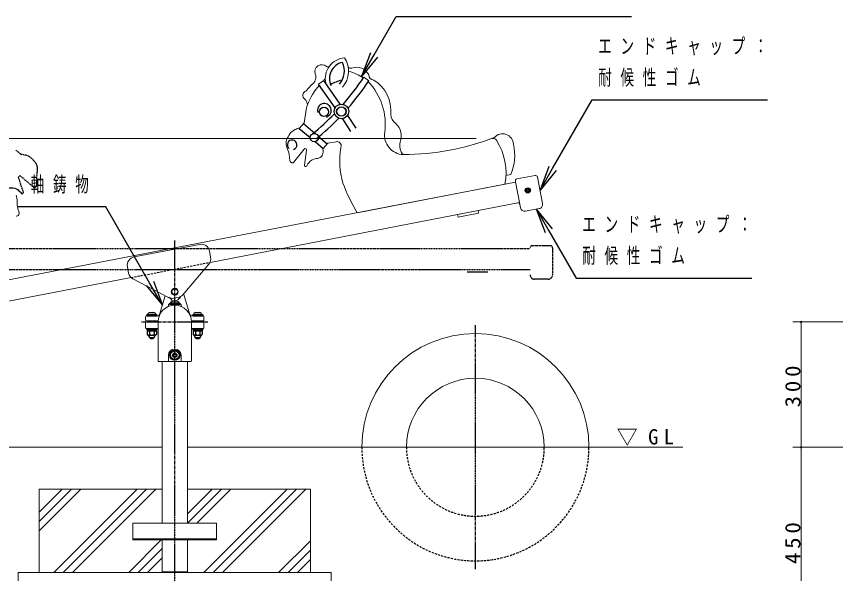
# Model space of a CAD drawing. Units: millimetres at full size. Extents: x -7816 to 0, y -1239 to 5340.
# Drawn here: x -6187 to -4225, y 1668 to 3001 of the extents above; entities that cross this region are included whole.
import ezdxf

# ---------------------------------------------------------------- set-up
doc = ezdxf.new("R2010")
doc.units = ezdxf.units.MM
for name, pattern in [('USER2', [6, 3, -1, 1, -1]), ('USER3', [8, 3, -1, 1, -1, 1, -1]), ('USER4', [8, 5, -3])]:
    doc.linetypes.add(name, pattern=pattern)
doc.layers.add('線', color=2, linetype='Continuous', lineweight=25)
doc.layers.add('補助', color=2, linetype='Continuous', lineweight=13)
doc.styles.add('ＭＳ ゴシック', font='')
doc.styles.get('ＭＳ ゴシック').set_extended_font_data('MS Gothic')

# ---------------------------------------------------------------- blocks, each defined once
blk = doc.blocks.new('dimension_origin')
at = {"color": 0, "linetype": 'Continuous', "lineweight": -2}
blk.add_circle((0, 0), 1.25, dxfattribs=at)

msp = doc.modelspace()

# ---------------------------------------------------------------- linework, layer by layer
at = {"layer": '線', "color": 7, "lineweight": 13}
for p, q in [((-5451.306, 2847.901), (-5463.627, 2839.346)), ((-5355.397, 2855.557), (-5342.858, 2847.324)), ((-5480.821, 2837.537), (-5494.089, 2822.589)), ((-5498.225, 2746.568), (-5492.588, 2782.219)), ((-5509.907, 2733.109), (-5498.225, 2746.568)), ((-5453.264, 2683.949), (-5441.583, 2697.409)), ((-5441.583, 2697.409), (-5421.284, 2701.321)), ((-5523.342, 2651.71), (-5497.681, 2683.639)), ((-5497.366, 2644.949), (-5492.371, 2681.352)), ((-5003.298, 2622.596), (-5014.751, 2620.389)), ((-4945.086, 2620.602), (-4988.291, 2612.274)), ((-4939.23, 2616.639), (-4927.023, 2553.304)), ((-6663.113, 2282.322), (-4991.876, 2604.454)), ((-5017.406, 2599.533), (-5370.899, 2531.397)), ((-4992.065, 2605.436), (-4992.254, 2606.418)), ((-4981.655, 2551.43), (-4992.065, 2605.436)), ((-5723.512, 2412.511), (-4982.412, 2555.358)), ((-4982.827, 2552.223), (-4983.394, 2555.169)), ((-4981.845, 2552.412), (-4982.827, 2552.223)), ((-4980.047, 2543.084), (-4981.655, 2551.43)), ((-5130.683, 2526.779), (-5081.587, 2536.242)), ((-5081.587, 2536.242), (-5080.451, 2530.351)), ((-4935.345, 2541.007), (-4967.749, 2534.761)), ((-5129.548, 2520.887), (-5130.683, 2526.779)), ((-5080.451, 2530.351), (-5129.548, 2520.887)), ((-5905.481, 2425.301), (-5748.373, 2455.584)), ((-5722.043, 2424.655), (-5724.949, 2439.731)), ((-5918.428, 2386.802), (-5921.334, 2401.877)), ((-5726.494, 2407.857), (-5788.834, 2335.096)), ((-6653.65, 2233.226), (-5912.55, 2376.073)), ((-5908.053, 2372.861), (-5823.134, 2328.485)), ((-5771.58, 2287.793), (-5786.739, 2337.541)), ((-5844.42, 2287.793), (-5830.8, 2332.491)), ((-5810.086, 2326.572), (-5800.236, 2328.47)), ((-5823, 2308.079), (-5823, 2311.046)), ((-5794, 2312.046), (-5822, 2312.046)), ((-5793, 2308.079), (-5793, 2311.046)), ((-5878, 2274.25), (-5878, 2282.25)), ((-5876, 2284.25), (-5845.31, 2284.25)), ((-5740, 2284.25), (-5770.69, 2284.25)), ((-5738, 2274.25), (-5738, 2282.25)), ((-5878, 2256), (-5878, 2267)), ((-5847.95, 2272.25), (-5876, 2272.25)), ((-5847.98, 2269), (-5876, 2269)), ((-5848, 2176.5), (-5848, 2270)), ((-5740, 2272.25), (-5768.05, 2272.25)), ((-5740, 2269), (-5768.02, 2269)), ((-5768, 2176.5), (-5768, 2270)), ((-5738, 2256), (-5738, 2267)), ((-5848, 2254), (-5876, 2254)), ((-5740, 2254), (-5768, 2254)), ((-5823, 2175), (-5823, 2190)), ((-5793, 2175), (-5793, 2190)), ((-5846.5, 2175), (-5769.5, 2175)), ((-5838.25, 1788), (-5838.25, 2175)), ((-5777.75, 1788), (-5777.75, 2175)), ((-6900, 1970), (-5838.25, 1970)), ((-5777.75, 1970), (-4591, 1970)), ((-6133, 1870), (-6133, 1670)), ((-5838.25, 1870), (-6133, 1870)), ((-5483, 1870), (-5777.75, 1870)), ((-5483, 1870), (-5483, 1670)), ((-5908, 1748), (-5908, 1788)), ((-5908, 1788), (-5708, 1788)), ((-5708, 1748), (-5708, 1788)), ((-5908, 1748), (-5708, 1748)), ((-5838.25, 1670), (-5838.25, 1748)), ((-5777.75, 1670), (-5777.75, 1748)), ((-6183, 1670), (-6183, 1520)), ((-5433, 1670), (-6183, 1670)), ((-5838.25, 1670), (-5777.75, 1670)), ((-5433, 1670), (-5433, 1520))]:
    msp.add_line(p, q, dxfattribs=at)
at = {"layer": '線'}
for p, q in [((-5411.699, 2790.859), (-5451.306, 2847.901)), ((-5424.02, 2782.304), (-5463.627, 2839.346)), ((-5406.603, 2756.237), (-5386.745, 2725.339)), ((-5393.984, 2764.347), (-5374.126, 2733.449)), ((-5509.804, 2733.227), (-5483.785, 2711.396)), ((-5499.971, 2744.557), (-5471.82, 2720.938)), ((-5464.475, 2714.775), (-5442.603, 2696.425)), ((-5471.793, 2701.335), (-5452.244, 2684.933)), ((-4983.394, 2555.169), (-4982.412, 2555.358)), ((-5818.5, 2315.546), (-5818.5, 2314.546)), ((-5818.5, 2315.546), (-5797.5, 2315.546)), ((-5813, 2320.346), (-5803, 2320.346)), ((-5797.5, 2315.546), (-5797.5, 2314.546)), ((-5820, 2314.546), (-5796, 2314.546)), ((-5820, 2312.046), (-5820, 2314.546)), ((-5820, 2312.046), (-5796, 2312.046)), ((-5818.5, 2314.546), (-5797.5, 2314.546)), ((-5796, 2314.546), (-5796, 2312.046)), ((-5875, 2286.75), (-5851, 2286.75)), ((-5875, 2284.25), (-5875, 2286.75)), ((-5875, 2284.25), (-5851, 2284.25)), ((-5873.5, 2287.75), (-5873.5, 2286.75)), ((-5873.5, 2287.75), (-5852.5, 2287.75)), ((-5873.5, 2286.75), (-5852.5, 2286.75)), ((-5868, 2292.55), (-5858, 2292.55)), ((-5852.5, 2287.75), (-5852.5, 2286.75)), ((-5851, 2286.75), (-5851, 2284.25)), ((-5765, 2286.75), (-5741, 2286.75)), ((-5765, 2284.25), (-5765, 2286.75)), ((-5765, 2284.25), (-5741, 2284.25)), ((-5763.5, 2287.75), (-5763.5, 2286.75)), ((-5763.5, 2287.75), (-5742.5, 2287.75)), ((-5763.5, 2286.75), (-5742.5, 2286.75)), ((-5758, 2292.55), (-5748, 2292.55)), ((-5742.5, 2287.75), (-5742.5, 2286.75)), ((-5741, 2286.75), (-5741, 2284.25)), ((-5869, 2272.25), (-5869, 2269)), ((-5857, 2272.25), (-5857, 2269)), ((-5759, 2272.25), (-5759, 2269)), ((-5747, 2272.25), (-5747, 2269)), ((-5875, 2254), (-5851, 2254)), ((-5875, 2251.5), (-5875, 2254)), ((-5875, 2251.5), (-5851, 2251.5)), ((-5873.97, 2248.5), (-5852.03, 2248.5)), ((-5873.97, 2248.5), (-5873.97, 2239.637)), ((-5873.97, 2239.637), (-5872, 2238.5)), ((-5873.75, 2251.5), (-5852.25, 2251.5)), ((-5873.75, 2251.5), (-5873.75, 2248.5)), ((-5873.75, 2248.5), (-5852.25, 2248.5)), ((-5872, 2238.5), (-5854, 2238.5)), ((-5871, 2238), (-5871, 2238.5)), ((-5868.485, 2248.5), (-5868.485, 2239.637)), ((-5863.167, 2248.5), (-5863.971, 2251.5)), ((-5862.029, 2248.5), (-5862.833, 2251.5)), ((-5857.515, 2248.5), (-5857.515, 2239.637)), ((-5855, 2238), (-5855, 2238.5)), ((-5852.03, 2239.637), (-5854, 2238.5)), ((-5852.25, 2251.5), (-5852.25, 2248.5)), ((-5852.03, 2248.5), (-5852.03, 2239.637)), ((-5851, 2254), (-5851, 2251.5)), ((-5765, 2254), (-5741, 2254)), ((-5765, 2251.5), (-5765, 2254)), ((-5765, 2251.5), (-5741, 2251.5)), ((-5764.006, 2248.5), (-5742.067, 2248.5)), ((-5764.006, 2248.5), (-5764.006, 2239.637)), ((-5764.006, 2239.637), (-5762.037, 2238.5)), ((-5763.75, 2251.5), (-5742.25, 2251.5)), ((-5763.75, 2251.5), (-5763.75, 2248.5)), ((-5763.75, 2248.5), (-5742.25, 2248.5)), ((-5762.037, 2238.5), (-5744.037, 2238.5)), ((-5761.037, 2238), (-5761.037, 2238.5)), ((-5758.522, 2248.5), (-5758.522, 2239.637)), ((-5753.167, 2248.5), (-5753.971, 2251.5)), ((-5752.029, 2248.5), (-5752.833, 2251.5)), ((-5747.552, 2248.5), (-5747.552, 2239.637)), ((-5745.037, 2238), (-5745.037, 2238.5)), ((-5742.067, 2239.637), (-5744.037, 2238.5)), ((-5742.25, 2251.5), (-5742.25, 2248.5)), ((-5742.067, 2248.5), (-5742.067, 2239.637)), ((-5741, 2254), (-5741, 2251.5)), ((-5859, 2231.75), (-5867, 2231.75)), ((-5749, 2231.75), (-5757, 2231.75)), ((-5908, 1751), (-5708, 1751)), ((-5838.25, 1672), (-5777.75, 1672))]:
    msp.add_line(p, q, dxfattribs=at)
at = {"layer": '線', "linetype": 'USER3'}
for p, q in [((-6174.682, 2669.625), (-6188.7, 2680.63)), ((-6170.31, 2580.685), (-6182.105, 2615.485)), ((-6146.083, 2592.241), (-6177.324, 2618.736)), ((-6659, 2445.25), (-4957, 2445.25)), ((-4908, 2452.25), (-4952, 2452.25)), ((-4903, 2447.25), (-4903, 2382.75)), ((-6659, 2395.25), (-5808, 2395.25)), ((-5808, 2395.25), (-4957, 2395.25)), ((-5058, 2389.25), (-5108, 2389.25)), ((-4913.5, 2372.25), (-4946.5, 2372.25))]:
    msp.add_line(p, q, dxfattribs=at)
at = {"layer": '線', "color": 20, "linetype": 'USER2'}
for p, q in [((-5808, 1500), (-5808, 2465.25)), ((-5888, 2270), (-5728, 2270)), ((-5088, 1678), (-5088, 2262))]:
    msp.add_line(p, q, dxfattribs=at)
at = {"layer": '線', "color": 4, "linetype": 'USER4'}
msp.add_line((-5912.55, 2376.073), (-5723.512, 2412.511), dxfattribs=at)
at = {"layer": '線', "color": 7, "lineweight": 13}
msp.add_lwpolyline([(-5453.264, 2683.949), (-5452.749, 2680.209), (-5452.738, 2676.434), (-5453.232, 2672.692), (-5453.999, 2670.173), (-5455.239, 2667.851), (-5456.907, 2665.813), (-5459.322, 2663.811), (-5462.073, 2662.305), (-5465.061, 2661.349), (-5468.176, 2660.979), (-5471.774, 2660.602), (-5475.263, 2659.643), (-5478.55, 2658.128), (-5481.545, 2656.098), (-5483.589, 2654.32), (-5485.492, 2652.392), (-5487.241, 2650.323), (-5489.012, 2647.891), (-5490.611, 2645.344), (-5492.031, 2642.692)], dxfattribs=at)
at = {"layer": '線', "linetype": 'USER3'}
msp.add_lwpolyline([(-6220.996, 2610.634), (-6220.795, 2606.864), (-6220.091, 2603.155), (-6218.898, 2599.573), (-6217.668, 2597.245), (-6216.01, 2595.2), (-6213.987, 2593.514), (-6211.237, 2592.006), (-6208.25, 2591.048), (-6205.136, 2590.675), (-6202.007, 2590.901), (-6198.402, 2591.211), (-6194.795, 2590.93), (-6191.281, 2590.065), (-6187.956, 2588.638), (-6185.612, 2587.28), (-6183.379, 2585.746), (-6181.269, 2584.046), (-6179.07, 2581.993), (-6177.018, 2579.794), (-6175.122, 2577.46)], dxfattribs=at)
at = {"layer": '線'}
msp.add_lwpolyline([(-5810.309, 2194.25), (-5812.619, 2190.25), (-5810.309, 2186.25), (-5805.691, 2186.25), (-5803.381, 2190.25), (-5805.691, 2194.25)], close=True, dxfattribs=at)
for centre, radius in [((-5408.842, 2773.594), 17.5), ((-5450.734, 2772.767), 10.991), ((-5408.842, 2773.594), 11.5), ((-5473.788, 2711.134), 10), ((-4962.596, 2584.638), 6), ((-4962.596, 2584.638), 4.75), ((-4962.596, 2584.638), 2.4), ((-5808, 2342.25), 7), ((-5808, 2190.25), 12), ((-5808, 2190.25), 10.5), ((-5808, 2190.25), 5)]:
    msp.add_circle(centre, radius, dxfattribs=at)
at = {"layer": '線', "color": 7, "lineweight": 13}
for centre, radius in [((-5408.842, 2773.594), 11), ((-5808, 2342.25), 8.2), ((-5808, 2342.25), 8)]:
    msp.add_circle(centre, radius, dxfattribs=at)
for centre, radius, start, end in [((-5455.641, 2868.891), 16.682, 48.59535, 198.99157), ((-5396.852, 2851.549), 50.722, 95.00611, 192.12127), ((-5448.338, 2870.238), 56.819, 317.62232, 34.08265), ((-5441.301, 2885.155), 5, 228.59535, 322.90911), ((-5385.333, 2887.342), 10.371, 227.74158, 278.21263), ((-5394.395, 2783.495), 86.254, 87.44102, 88.09099), ((-5420.901, 2759.473), 114.295, 55.70064, 74.59712), ((-5371.927, 2848.122), 31.314, 24.1083, 112.38298), ((-5491.253, 2855.99), 21.198, 299.47879, 20.64021), ((-5367.59, 2761.846), 120.058, 131.6377, 134.21062), ((-5331.125, 2861.094), 12.221, 180.84703, 270.2219), ((-5377.018, 2775.396), 86.656, 354.03003, 57.98511), ((-5360.788, 2743.73), 137.01, 137.39615, 160.46716), ((-5450.773, 2743.176), 147.05, 352.42787, 43.72494), ((-5489.892, 2812.324), 11.09, 112.23779, 233.73815), ((-5514.392, 2786.442), 24.675, 7.21056, 43.35595), ((-5338.153, 2729.923), 163.049, 158.55362, 161.2926), ((-5261.225, 2769.245), 29.744, 185.52086, 234.97242), ((-5506.178, 2701.822), 31.735, 115.59695, 145.57368), ((-5500.462, 2689.889), 44.967, 101.10318, 115.59695), ((-5306.841, 2714.632), 41.595, 339.72689, 46.66829), ((-5464.698, 2673.392), 82.022, 145.57368, 157.27441), ((-5258.748, 2716.993), 46.755, 171.63056, 267.68856), ((-5264.931, 3295.291), 625.03, 270.39393, 290.8572), ((-5046.011, 2699.19), 10, 33.35767, 110.16596), ((-5022.758, 2694.339), 25.895, 1.58611, 139.31874), ((-5526.814, 2699.408), 14.679, 157.27441, 185.15954), ((-5490.507, 2702.686), 51.134, 185.15954, 202.00357), ((-5419.391, 2691.502), 10, 347.69409, 100.91), ((-5323.408, 2670.564), 88.24, 167.69409, 169.31594), ((-5239.808, 2691.11), 29.459, 161.98707, 225.01154), ((-5154.74, 2627.611), 140.175, 348.44518, 33.35767), ((-5107.591, 2668.358), 113.891, 336.30874, 13.55714), ((-5607.153, 2655.55), 74.677, 8.08126, 22.00357), ((-5495.343, 2681.76), 3, 352.18648, 141.2113), ((-5213.188, 2655.256), 199.46, 170.86488, 195.39639), ((-5578.64, 2659.598), 45.878, 1.10631, 8.08126), ((-5506.144, 2660.998), 26.632, 181.10631, 190.26508), ((-5525.568, 2657.48), 6.892, 190.26508, 268.34084), ((-5525.681, 2653.59), 3, 268.34084, 321.2113), ((-5494.394, 2644.541), 3, 172.18648, 321.96712), ((-4987.345, 2607.365), 5, 100.91, 190.91), ((-4944.14, 2615.692), 5, 10.91, 100.91), ((-4954.373, 2778.498), 484.306, 201.33462, 210.67817), ((-6236.718, 2558.854), 51.134, 359.81643, 16.66046), ((-6110.908, 2558.45), 74.677, 179.81643, 193.73874), ((-4937.333, 2551.317), 10.5, 280.90994, 10.91), ((-6187.366, 2529.918), 6.892, 293.47916, 11.55492), ((-6138.883, 2551.611), 45.878, 193.73874, 200.71369), ((-6206.706, 2525.964), 26.632, 11.55492, 20.71369), ((-4969.736, 2545.071), 10.5, 190.91, 280.90993), ((-6185.815, 2526.348), 3, 240.6087, 293.47916), ((-5744.587, 2435.945), 20, 10.91, 100.91), ((-5901.695, 2405.663), 20, 100.91, 190.91), ((-5741.681, 2420.87), 20, 319.41065, 10.91), ((-5898.79, 2390.587), 20, 190.91, 242.40935), ((-5804.021, 2348.109), 20, 280.91, 319.41065), ((-5813.871, 2346.21), 20, 242.40935, 280.91), ((-5808, 2270), 40, 0, 180), ((-5824.5, 2308.079), 1.5, 293.73074, 0), ((-5822, 2311.046), 1, 90, 180), ((-5794, 2311.046), 1, 0, 90), ((-5791.5, 2308.079), 1.5, 180, 246.26926), ((-5876, 2282.25), 2, 90, 180), ((-5849.203, 2289.25), 5, 270, 343.05254), ((-5766.797, 2289.25), 5, 196.94746, 270), ((-5740, 2282.25), 2, 0, 90), ((-5876, 2274.25), 2, 180, 270), ((-5876, 2267), 2, 90, 180), ((-5740, 2274.25), 2, 270, 0), ((-5740, 2267), 2, 0, 90), ((-5876, 2256), 2, 180, 270), ((-5740, 2256), 2, 270, 0), ((-5088, 1970), 272, 0, 180), ((-5808, 2190), 15, 0, 180), ((-5846.5, 2176.5), 1.5, 180, 270), ((-5769.5, 2176.5), 1.5, 270, 0), ((-5088, 1970), 165.1, 0, 180)]:
    msp.add_arc(centre, radius, start, end, dxfattribs=at)
at = {"layer": '線'}
for centre, radius, start, end in [((-5396.852, 2851.549), 40.722, 103.61391, 203.04547), ((-5448.338, 2870.238), 46.819, 317.62232, 26.49932), ((-5390.563, 2763.616), 86.254, 100.97237, 121.06716), ((-5850.538, 3180.686), 592.346, 318.8125, 326.70953), ((-5850.538, 3180.686), 607.346, 318.86957, 326.70953), ((-5449.709, 2775.972), 16.584, 288.97956, 197.29076), ((-5850.538, 3180.686), 592.346, 308.98761, 315.85654), ((-5850.538, 3180.686), 607.346, 308.98761, 315.79947), ((-5526.852, 2693.767), 11.453, 288.53316, 233.04326), ((-5808.037, 2342.25), 19, 222.57206, 238.71476), ((-5808, 2309.065), 12.339, 113.90552, 148.31866), ((-5820.5, 2321.74), 5, 0, 58.71476), ((-5808, 2309.065), 12.339, 31.68134, 66.09448), ((-5795.5, 2321.785), 5, 121.49121, 180), ((-5808.037, 2342.25), 19, 301.49121, 317.14717), ((-5863, 2281.27), 12.339, 113.90552, 148.31866), ((-5863, 2281.27), 12.339, 31.68134, 66.09448), ((-5753, 2281.27), 12.339, 113.90552, 148.31866), ((-5753, 2281.27), 12.339, 31.68134, 66.09448), ((-5871.227, 2244.387), 5.485, 240.00001, 299.99999), ((-5863, 2238), 8, 180, 0), ((-5863, 2252.296), 13.796, 246.57346, 293.42654), ((-5854.773, 2244.387), 5.485, 240.00001, 299.99999), ((-5761.264, 2244.387), 5.485, 240.00001, 299.99999), ((-5753.037, 2238), 8, 180, 0), ((-5753.037, 2252.296), 13.796, 246.57346, 293.42654), ((-5744.81, 2244.387), 5.485, 240.00001, 299.99999)]:
    msp.add_arc(centre, radius, start, end, dxfattribs=at)
at = {"layer": '線', "linetype": 'USER3'}
for centre, radius, start, end in [((-6175.776, 2625.399), 44.967, 75.31305, 89.80682), ((-6172.422, 2638.198), 31.735, 45.33632, 75.31305), ((-6207.771, 2602.431), 82.022, 33.63559, 45.33632), ((-6151.702, 2639.733), 14.679, 5.75046, 33.63559), ((-6187.973, 2636.081), 51.134, 348.90643, 5.75046), ((-6179.264, 2616.448), 3, 49.6987, 198.72352), ((-6064.514, 2611.873), 74.677, 168.90643, 182.82874), ((-6144.143, 2594.529), 3, 229.6987, 282.56916), ((-6144.99, 2598.328), 6.892, 282.56916, 0.64492), ((-6093.277, 2610.452), 45.878, 182.82874, 189.80369), ((-6164.728, 2598.106), 26.632, 0.64492, 9.80369), ((-6173.152, 2579.722), 3, 228.94288, 18.72352), ((-4952, 2447.25), 5, 90, 180), ((-4908, 2447.25), 5, 0, 90), ((-4946.5, 2382.75), 10.5, 180, 269.99993), ((-4913.5, 2382.75), 10.5, 269.99994, 0)]:
    msp.add_arc(centre, radius, start, end, dxfattribs=at)
at = {"layer": '線', "color": 4, "linetype": 'USER4'}
for radius in [272, 165.1]:
    msp.add_arc((-5088, 1970), radius, 180, 0, dxfattribs=at)
at = {"layer": '補助', "lineweight": 25}
for p, q in [((-5330.72, 2908.905), (-5277.464, 3001.147)), ((-5277.464, 3001.147), (-5257.464, 3001.147)), ((-5257.464, 3001.147), (-4713.79, 3001.147)), ((-5339.38, 2913.905), (-5360.72, 2856.943)), ((-5360.72, 2856.943), (-5330.72, 2908.905)), ((-5322.06, 2903.905), (-5360.72, 2856.943)), ((-4903.126, 2636.933), (-4808.318, 2801.147)), ((-4808.318, 2801.147), (-4788.318, 2801.147)), ((-4788.318, 2801.147), (-4387.964, 2801.147)), ((-4911.787, 2641.933), (-4933.126, 2584.972)), ((-4933.126, 2584.972), (-4903.126, 2636.933)), ((-4894.466, 2631.933), (-4933.126, 2584.972)), ((-5993.35, 2545.25), (-6183.788, 2545.25)), ((-5973.35, 2545.25), (-5993.35, 2545.25)), ((-5867.61, 2362.103), (-5973.35, 2545.25)), ((-4920.388, 2482.815), (-4941.728, 2539.777)), ((-4903.068, 2492.815), (-4941.728, 2539.777)), ((-4941.728, 2539.777), (-4911.728, 2487.815)), ((-4911.728, 2487.815), (-4846.391, 2374.648)), ((-4846.391, 2374.648), (-4826.391, 2374.648)), ((-4826.391, 2374.648), (-4426.037, 2374.648)), ((-5876.27, 2357.103), (-5837.61, 2310.142)), ((-5837.61, 2310.142), (-5867.61, 2362.103)), ((-5858.95, 2367.103), (-5837.61, 2310.142))]:
    msp.add_line(p, q, dxfattribs=at)
at = {"layer": '補助'}
for p, q in [((-5086.011, 2709.19), (-7520, 2709.19)), ((-3808, 2270), (-4328, 2270)), ((-4308, 1970), (-4308, 2270)), ((-3948, 1970), (-4328, 1970)), ((-3948, 1970), (-4328, 1970)), ((-4308, 1520), (-4308, 1970)), ((-6133, 1769.625), (-6032.625, 1870)), ((-6133, 1792.076), (-6055.076, 1870)), ((-6133, 1814.527), (-6077.527, 1870)), ((-6097.922, 1670), (-5897.922, 1870)), ((-6075.471, 1670), (-5875.471, 1870)), ((-6053.02, 1670), (-5853.02, 1870)), ((-5777.75, 1788.116), (-5695.866, 1870)), ((-5777.75, 1810.566), (-5718.316, 1870)), ((-5755.415, 1788), (-5673.415, 1870)), ((-5738.711, 1670), (-5538.711, 1870)), ((-5716.261, 1670), (-5516.261, 1870)), ((-5693.81, 1670), (-5493.81, 1870)), ((-5918.316, 1670), (-5840.316, 1748)), ((-5895.866, 1670), (-5838.25, 1727.616)), ((-5559.106, 1670), (-5483, 1746.106)), ((-5536.656, 1670), (-5483, 1723.656)), ((-5873.415, 1670), (-5838.25, 1705.165)), ((-5514.205, 1670), (-5483, 1701.205))]:
    msp.add_line(p, q, dxfattribs=at)

# ---------------------------------------------------------------- block references
at = {"layer": '補助', "xscale": 1.33, "yscale": 1.33}
for p, rotation in [((-4308, 2270), 270), ((-4308, 1970), 90), ((-4308, 1970), 270)]:
    msp.add_blockref('dimension_origin', p, dxfattribs=dict(at, rotation=rotation))

# ---------------------------------------------------------------- texts
at = {"layer": '補助', "char_height": 36.66, "style": 'ＭＳ ゴシック'}
for s, insert, attachment_point in [('\\T1.64;\\W0.65;エンドキャップ：', (-4793.818, 2948.647), 1), ('\\T1.64;\\W0.65;耐候性ゴム', (-4793.818, 2873.647), 1), ('\\T1.64;\\W0.65;軸鋳物', (-6152.85, 2617.75), 1), ('\\T1.64;\\W0.65;エンドキャップ：', (-4831.891, 2522.148), 1), ('\\T1.64;\\W0.65;耐候性ゴム', (-4831.891, 2447.148), 1), ('\\T1.5;▽GL', (-4749.333, 1973.333), 7)]:
    msp.add_mtext(s, dxfattribs=dict(at, insert=insert, attachment_point=attachment_point))
at = {"layer": '補助', "char_height": 36.66, "attachment_point": 8, "rotation": 90, "style": 'ＭＳ ゴシック'}
for s, insert in [('\\T1.33;\\W1.1;300', (-4309, 2120)), ('\\T1.33;\\W1.1;450', (-4309, 1745))]:
    msp.add_mtext(s, dxfattribs=dict(at, insert=insert))

doc.saveas('drawing.dxf')
